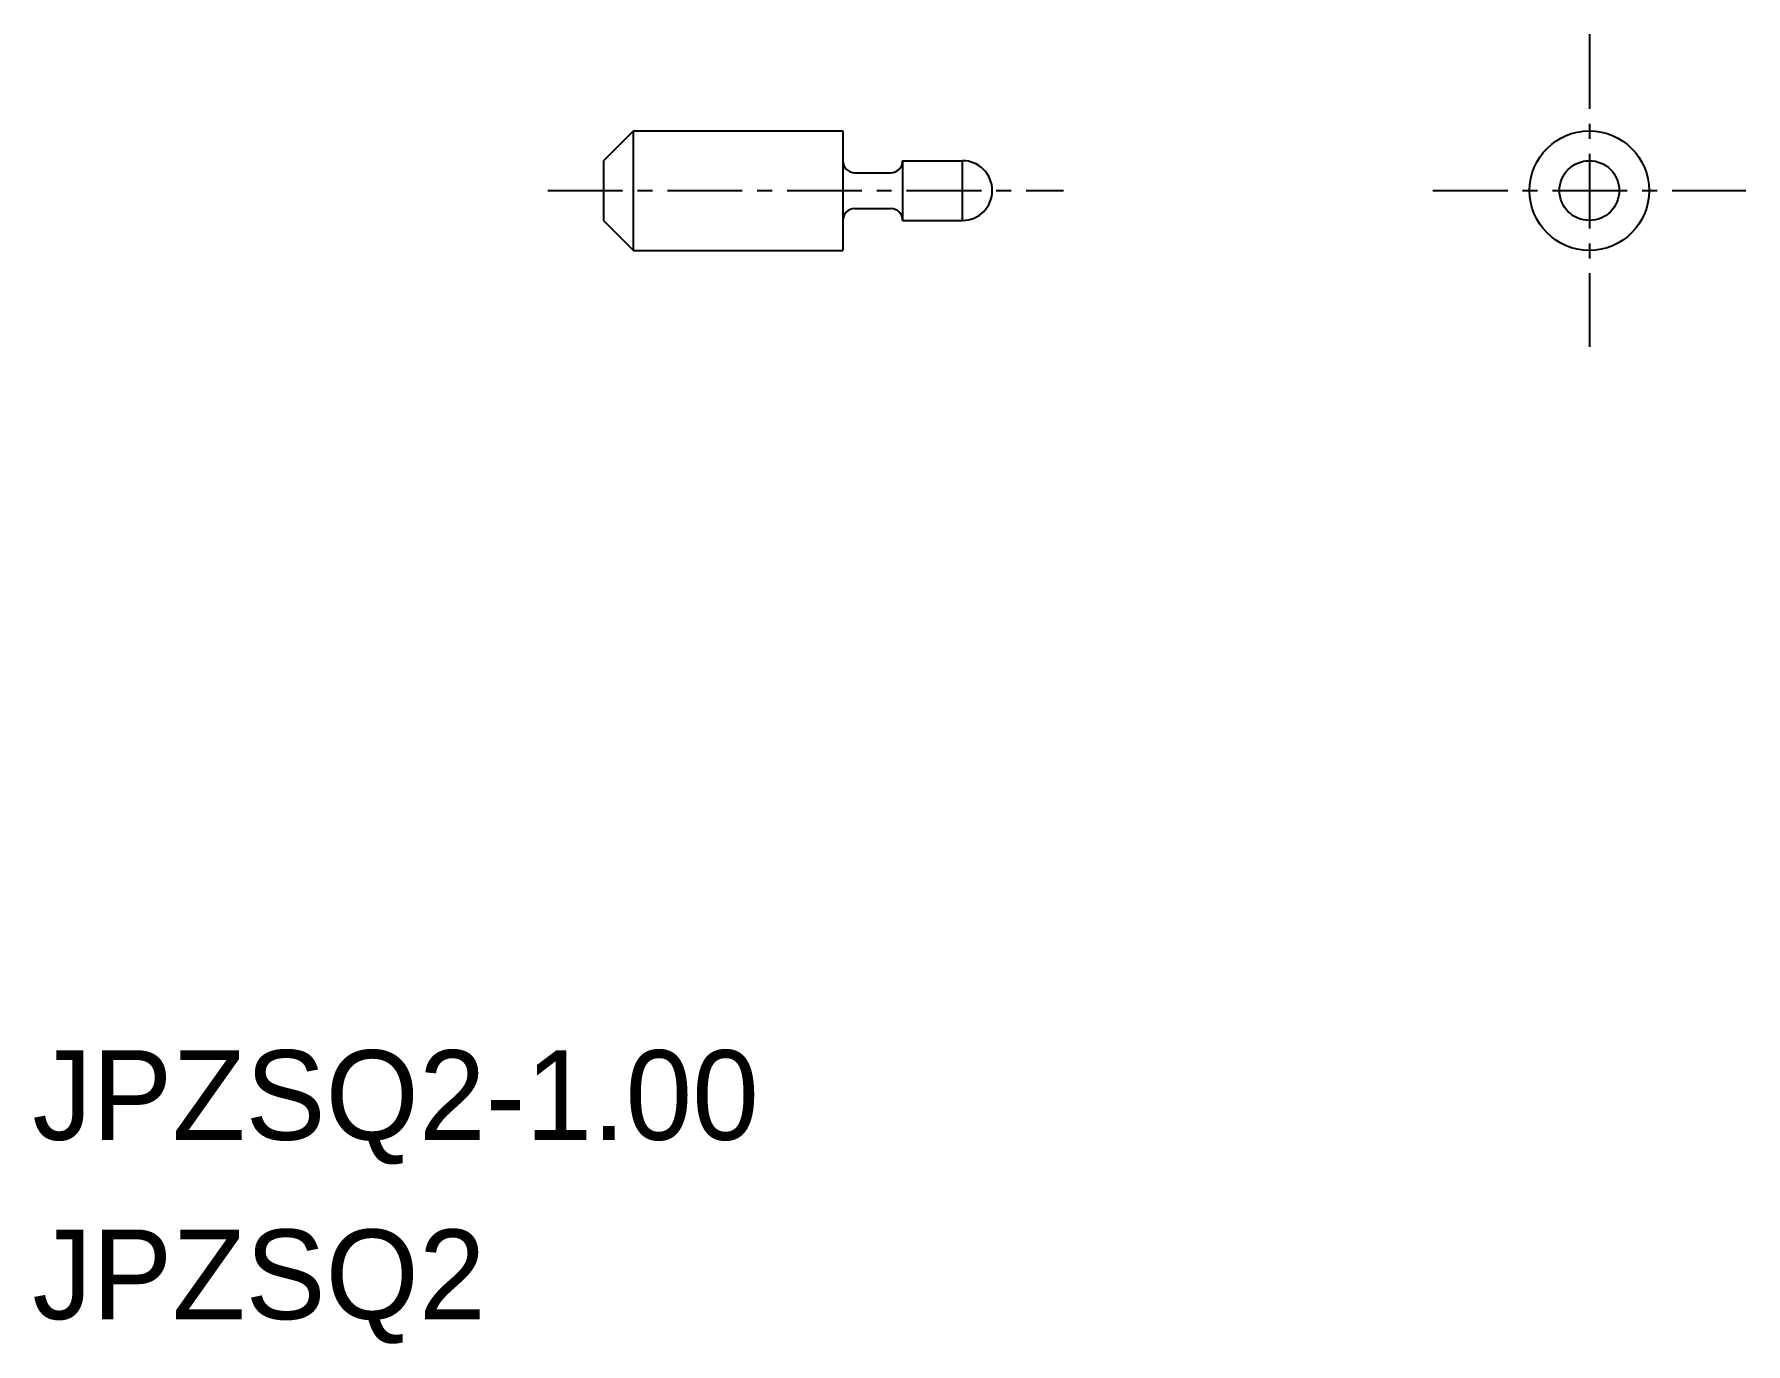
# Model space of a CAD drawing. Extents: x -1878.7 to -1850.1, y -433 to -411.1.
import ezdxf

# ---------------------------------------------------------------- set-up
doc = ezdxf.new("R2010")
doc.units = 0
doc.linetypes.add('CENTER', pattern=[2, 1.25, -0.25, 0.25, -0.25])
doc.layers.get('0').update_dxf_attribs({"linetype": 'CONTINUOUS'})
doc.layers.add('CENTER', color=1, linetype='CENTER')

msp = doc.modelspace()

# ---------------------------------------------------------------- linework, layer by layer
at = {"color": 7, "linetype": 'CONTINUOUS'}
for p, q in [((-1868.719, -412.698), (-1869.219, -413.198)), ((-1868.719, -414.698), (-1868.719, -412.698)), ((-1868.719, -412.698), (-1865.219, -412.698)), ((-1865.219, -412.698), (-1865.219, -414.698)), ((-1869.219, -413.198), (-1869.219, -414.198)), ((-1864.219, -413.198), (-1863.219, -413.198)), ((-1864.219, -413.198), (-1864.219, -414.198)), ((-1865.019, -413.398), (-1864.419, -413.398)), ((-1869.219, -414.198), (-1868.719, -414.698)), ((-1865.019, -413.998), (-1864.419, -413.998)), ((-1864.219, -414.198), (-1863.219, -414.198)), ((-1868.719, -414.698), (-1865.219, -414.698))]:
    msp.add_line(p, q, dxfattribs=at)
at = {"linetype": 'CONTINUOUS'}
msp.add_line((-1863.219, -414.198), (-1863.219, -413.198), dxfattribs=at)
for radius in [1, 0.5]:
    msp.add_circle((-1852.733, -413.698), radius, dxfattribs=at)
at = {"color": 7, "linetype": 'CONTINUOUS'}
for centre, start, end in [((-1865.019, -413.198), 180, 270), ((-1864.419, -413.198), 270, 0), ((-1865.019, -414.198), 90, 180), ((-1864.419, -414.198), 0, 90)]:
    msp.add_arc(centre, 0.2, start, end, dxfattribs=at)
at = {"linetype": 'CONTINUOUS'}
msp.add_arc((-1863.219, -413.698), 0.5, 270, 90, dxfattribs=at)
at = {"layer": 'CENTER', "color": 1, "linetype": 'CENTER'}
for p, q in [((-1852.733, -411.082), (-1852.733, -416.314)), ((-1870.152, -413.698), (-1861.53, -413.698)), ((-1855.349, -413.698), (-1850.117, -413.698))]:
    msp.add_line(p, q, dxfattribs=at)

# ---------------------------------------------------------------- texts
for s, p in [('JPZSQ2-1.00', (-1878.774, -429.58)), ('JPZSQ2', (-1878.774, -432.58))]:
    msp.add_text(s, height=1.5).set_placement(p)

doc.saveas('drawing.dxf')
